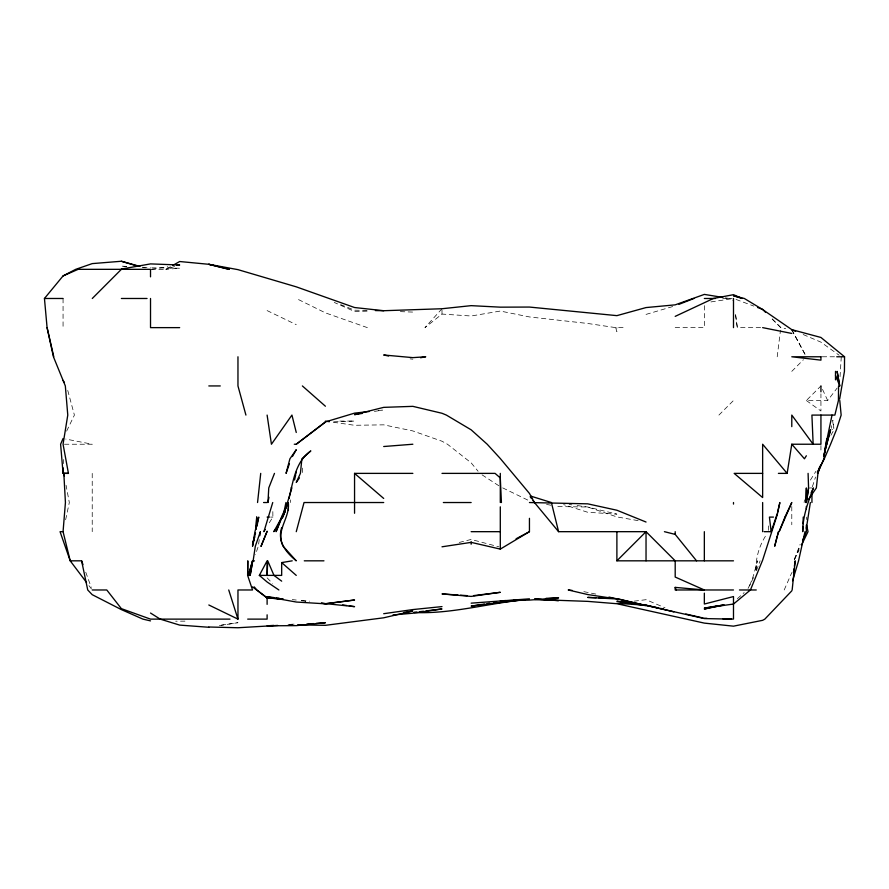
<?xml version="1.0" encoding="UTF-8"?>
<svg xmlns="http://www.w3.org/2000/svg" width="889" height="889" viewBox="0 0 889 889"><rect width="100%" height="100%" fill="white"/><g stroke="black" fill="none" stroke-linecap="round" stroke-linejoin="round"><path stroke-width="0.67" stroke-dasharray="4.45 3.33" d="M841.283 356.778L840.038 376.658M755.861 570.093C755.794 557.103 759.573 544.568 766.951 533.911M831.315 428.331L831.537 425.675M768.296 530.355L768.863 523.721M290.425 502.529L290.692 499.874M777.208 356.778L780.475 330.286M756.217 570.093L757.395 560.826L753.528 575.394L749.427 586.329M804.123 502.529L804.489 499.874M259.255 539.623L258.321 546.246L255.41 554.747M65.63 519.754L69.32 502.529L66.075 485.305M812.379 486.739L815.535 477.026M756.472 570.538L760.117 560.826M794.322 559.559L800.144 544.346M794.377 559.559L800.367 545.613M784.198 589.974L791.788 572.616M66.642 431.121L74.398 415.085L67.253 388.582M794.433 559.614L799.155 549.891M748.06 588.407L754.661 575.394M830.915 435.266L834.049 429.654L832.16 429.654M810.412 480.082L815.902 471.314M269.278 522.776L272.89 517.098L272.801 509.153M827.67 400.506L820.936 385.937L806.356 400.506L827.67 400.506L837.16 388.026M442 308.739L424.942 327.63L442 314.073L471.148 316.006L500.296 311.05L529.444 316.94L587.74 323.474L615.688 327.63L623.133 327.63M718.912 415.085L733.492 400.506M791.788 371.358L803.445 359.701M737.359 598.686L744.137 592.585M170.432 266.733L165.81 269.334L150.519 269.567M174.622 266.578L165.81 269.334L179.667 268.234L151.897 267.822M646.036 314.406L675.196 305.816M459.224 542.457L471.148 539.445L498.973 546.835M374.425 411.407L382.381 410.118L378.403 410.485M219.405 625.6L237.963 622.689L218.083 625.623M710.956 301.927L732.125 298.693M151.841 269.145L167.732 266.767M634.113 601.164L646.036 599.686L665.05 607.832M184.956 621.144L175.678 621.2M289.636 624.489L294.937 624.067L286.98 624.556M333.731 421.831L354.555 421.064L336.509 421.097M367.046 311.161L354.555 311.494L334.275 302.449M722.757 298.482L732.114 298.482M675.196 327.63L704.344 327.63L704.344 302.649M735.603 315.451L737.325 327.63L761.306 327.63M822.258 356.778L835.504 356.778M64.453 444.233L92.223 444.233L65.719 439.044M809.735 487.95L811.99 487.95M270.578 517.098L272.89 517.098M367.046 310.417L354.555 310.194L340.609 304.594M400.361 311.639L412.852 312.083M126.66 266.422L121.371 266.122L126.66 266.7M142.562 267.345L150.519 267.8M296.259 600.042L292.281 599.597M301.56 600.519L309.505 601.153M583.84 591.652L598.341 594.574M410.107 358.856L412.852 359.178M569.193 504.474L571.838 504.841M577.139 505.563L587.74 507.019L616.888 514.131L587.74 512.275L563.659 504.619M333.353 422.253L354.555 425.286L383.704 424.842L412.852 430.943L442 441.233L447.467 444.233L471.148 462.836L478.082 471.27M725.391 297.837L729.336 298.482L733.492 300.549M638.091 520.632L616.888 516.909L587.74 507.019L558.592 506.586L554.592 505.874M546.579 504.441L553.258 505.63M772.197 319.062L780.809 327.63L785.687 328.641M142.562 267.133L145.218 267.867M367.368 327.63L325.407 312.861L296.259 298.482M736.025 299.437L753.761 306.06M803.189 334.531L820.936 342.143L839.138 355.244M267.111 310.594L296.259 324.663M502.73 487.894L529.444 500.885M482.094 474.859L499.162 485.972M806.356 400.506L820.936 411.018L820.936 393.883M772.197 318.984L780.809 327.63M267.111 577.839L272.545 583.44M88.956 585.651L91.4 588.896M791.788 329.908L805.723 355.611L791.788 329.641M85.755 572.227L91.289 587.44M615.688 327.63L616.888 331.719L616.888 327.63M832.537 420.375L833.826 428.331L832.982 420.375M735.581 314.384L737.325 327.63M302.371 468.081L302.649 473.381M63.463 459.502L63.575 463.658M820.936 445.578L820.936 452.301M806.356 517.098L806.356 519.543M791.788 506.497L791.788 524.766M442 310.072L442 314.073M92.223 473.381L92.223 531.678M63.063 298.482L63.063 328.152M305.527 601.242L301.56 600.753L305.527 601.208"/><path stroke-width="1.33" d="M811.924 502.529L811.968 493.251M247.687 575.394L247.787 560.826L247.631 575.394L252.532 589.974L237.963 589.974L237.963 619.122L208.815 604.987M740.926 298.104L733.492 295.781L744.337 298.482L762.64 309.539L791.788 329.641L820.936 337.464L844.55 356.778L844.439 371.358L839.627 399.183M838.56 385.937L838.427 400.506L834.871 415.085L811.913 415.085L813.157 444.233L791.788 415.085L791.788 426.631M802.923 526.377L802.745 531.678C802.678 516.387 808.068 501.996 813.491 487.95L811.112 492.806M803.023 523.721L803.245 517.098M792.155 589.974L795.199 560.826L794.399 566.137M826.748 438.933L823.903 458.802L817.513 473.381L819.647 466.947M257.554 502.529L260.721 473.381M259.81 535.645L260.377 531.678L255.321 546.246L253.132 560.826M810.357 502.529L806.356 528.31M793.388 572.783L793.999 568.793M806.356 502.152L805.845 502.529L806.356 487.95L806.356 502.529L808.579 487.95L808.09 473.381M806.356 502.529L808.59 487.95M296.037 473.381L296.259 472.003M248.598 575.394L252.532 560.826L248.398 575.394L250.153 575.394L252.532 561.604L254.454 560.826M778.408 473.381L787.132 473.381L791.788 444.233L820.936 444.233L820.936 415.085M250.153 575.394L252.532 562.159M268.923 497.229L267.956 502.529L268.756 487.95L274.479 473.381M281.68 527.699C277.09 541.568 286.136 552.525 296.259 560.826L283.113 546.246C275.201 530.3 290.147 518.409 288.325 502.529L288.38 510.475M832.026 415.085L824.57 450.856M256.91 526.377L258.755 517.098L254.965 531.678L252.532 546.246L254.643 536.978M288.969 498.551C293.103 481.76 295.437 461.491 310.828 450.923L301.871 458.802L300.415 473.381L296.259 482.416L299.449 477.893M283.747 513.131L285.947 502.529M805.001 531.678L798.566 560.826L792.577 580.761M294.548 480.004L295.737 474.704M777.508 512.486L779.875 502.529L777.208 514.82L762.64 560.137L750.427 589.974L733.492 604.042L704.344 608.132L717.59 605.82M777.208 536.023L774.697 546.246L778.553 531.678L777.542 534.934M255.521 532.967L252.532 544.579L254.565 536.834M296.259 531.678L304.038 502.529L383.704 502.529M272.734 502.529L263.922 531.678L265.189 529.477M283.024 517.098L291.87 487.95L291.07 487.95M820.558 465.247L817.936 473.381L816.346 487.95L808.668 499.162M764.107 531.678L771.152 531.678L777.208 513.731M289.425 463.658L286.058 473.381L289.914 458.802L296.259 449.701L292.403 456.524M281.524 517.098L276.101 531.678L287.647 503.741L281.68 516.631M63.063 438.521L60.608 444.233L63.063 473.326L68.442 473.381L63.063 444.233L67.775 415.085L65.33 385.937L53.429 356.778L47.084 327.63L44.45 298.482L63.063 275.923L75.709 269.334L92.223 263.611L121.371 261.255L139.917 266.4M802.545 540.545L806.356 531.678L806.356 525.143M801.522 545.035L808.023 531.678L806.634 525.143M278.879 589.974L267.111 581.995L259.344 575.394L267.111 560.826L267.111 575.394L267.733 560.826L273.968 575.394L281.68 581.162M285.047 511.497L273.823 531.678L275.968 528.477M817.324 472.303L824.314 458.802L830.582 444.233L836.482 429.654L841.15 415.085L839.783 400.506M285.236 511.497L281.68 518.554L281.68 517.098M806.356 455.768L804.456 458.802L791.788 444.233M277.39 526.355L278.824 524.221M791.788 590.852L764.84 619.122L762.64 620.322L733.492 626.167L704.344 623.111L616.888 603.72L587.74 601.375L534.745 599.464M92.289 298.482L121.371 269.334M733.492 560.826L616.888 560.826L646.036 531.678L675.196 560.826L675.196 577.05L704.344 589.974L675.196 587.385L675.196 589.974L733.492 589.974M294.27 444.233L296.259 444.233L325.407 421.908L354.555 413.141L369.124 411.518M296.259 444.233L325.407 422.131L325.407 421.119L329.386 421.686M442 546.802L471.148 542.368L500.296 549.102L529.444 531.678L529.444 518.331M172.733 265.433L179.667 261.522L208.815 264.3L237.963 269.645L296.259 286.836L354.555 307.527L383.704 310.717L442 308.739L471.148 305.649L500.296 307.161L529.444 307.061L616.888 315.639L646.036 307.572L675.196 304.849L704.344 294.403L722.757 297.415M516.087 538.79L529.444 531.678M675.196 316.373L713.4 298.482L733.492 294.681L742.171 298.482M63.063 275.923L78.132 269.334L150.519 269.334L150.519 276.846M678.94 304.349L693.931 298.482M717.59 605.909L704.344 609.021L724.213 604.953M420.575 357.745L425.72 356.778L412.852 357.634L383.704 354.989L388.604 356.011M121.371 269.056L150.519 263.9L179.667 265L177.011 265.389M720.234 605.353L722.89 604.898M259.344 575.394L281.68 575.394L281.68 562.593L292.225 560.826M362.501 413.363L354.555 414.652L383.704 407.362L412.852 406.351L442 413.274L446.367 415.085L471.148 429.82L487.205 444.233L500.296 458.535L529.444 493.439L534.456 502.529L558.592 531.678L646.036 531.678L646.036 560.826M403.573 612.521L412.852 611.01L383.704 617.799L325.407 625.323L297.648 624.845M484.394 604.064L471.148 606.098L524.143 599.597M487.05 603.653L489.695 603.242M493.673 602.631L496.329 602.231M383.704 613.699L412.852 609.565L442 606.598M473.804 595.597L500.296 592.307L471.148 596.419L442 593.93L457.902 595.019M414.174 612.388L416.83 612.065M419.475 611.732L423.453 611.243M426.098 610.91L442 608.954L412.852 613.221L392.971 614.955M525.477 599.664C488.272 603.164 451.956 614.143 414.241 612.51M516.198 599.953L518.843 599.675L513.542 600.008M383.704 446.522L412.852 444.233M277.701 625.434L237.963 627.745L208.815 627.001M471.148 603.164L529.444 598.83M306.861 624.056L313.484 623.589M316.128 623.4L325.407 622.733L296.259 625.634L267.111 625.823L273.734 625.4M505.597 600.542L500.296 600.897L529.444 600.097L558.592 597.864L546.102 598.33M44.45 298.482L63.063 298.482M121.371 298.482L147.052 298.482M704.344 298.482L715.445 298.482M179.667 327.63L150.519 327.63L150.519 298.482M836.738 356.778L844.55 356.778M208.815 385.937L220.272 385.937M354.555 513.264L354.555 473.381L412.852 473.381M442 473.381L495.073 473.381L500.296 477.926L501.429 502.529M762.64 473.381L734.17 473.381L762.64 497.562L762.64 444.233L787.132 473.381M263.566 502.529L267.111 502.529M443.355 502.529L471.148 502.529M529.444 502.529L587.74 503.841L616.888 510.23L646.036 522.032M267.111 517.098L269.423 517.098M773.463 517.098L769.418 517.098L771.152 531.678M82.977 564.626L81.599 560.826L70.209 560.826L63.063 531.678L60.052 531.678L70.209 560.826L86.511 582.417M471.148 531.678L500.296 531.678M304.282 560.826L323.963 560.826M92.223 589.974L106.78 589.974L121.371 608.643L150.519 619.122L229.995 619.122M739.459 589.974L756.261 589.974M247.687 619.122L267.111 619.122L267.111 614.821M68.442 473.381L63.063 473.326L63.063 467.781M375.369 310.561L383.704 310.717M704.344 618.288L706.999 618.366M722.935 618.844L732.236 619.122L704.344 618.577L608.943 597.075M596.075 597.73L587.74 597.408L616.888 598.964L587.74 594.552L568.227 589.974L572.127 590.396M598.842 597.841L612.721 598.375M534.745 599.253L558.592 600.597L544.024 599.586M616.888 603.298L646.036 605.209L657.96 607.809M460.546 595.197L467.17 595.652M534.745 598.942L541.368 599.397M254.254 586.907L256.843 589.974L267.111 597.919L283.002 599.075L267.111 597.919L252.532 586.884M208.815 627.267L179.667 625.1L160.176 619.122L150.519 613.032M273.734 597.53L267.111 596.786L296.259 602.031L325.407 603.831L354.555 600.008L325.407 603.698L321.429 603.209M276.379 597.819L279.035 598.119M321.429 603.198L354.555 606.642L349.255 605.876M635.435 603.764L616.888 601.242L646.036 605.698L618.211 598.864M638.091 604.131L642.069 604.664M342.632 604.909L346.599 605.487M762.64 327.63L791.788 333.442M660.616 608.387L663.261 608.965M685.786 614.01L703.01 617.977M150.519 620.889L142.929 619.122L121.371 609.598L92.223 594.685L87.733 589.974L81.599 560.826M646.036 605.209L673.862 611.865M664.427 531.678L675.196 534.389L696.543 560.826M121.371 261.255L138.051 266.255M530.733 496.106L551.391 502.529L558.592 531.678M757.561 307.483L762.64 309.372L765.507 312.261M795.588 331.275L791.788 329.908M354.555 473.381L383.704 498.451M281.68 562.593L296.259 575.394M302.371 385.937L325.407 406.229M530.166 496.684L531.589 498.629M533.022 500.574L534.456 502.529M63.063 380.414L64.453 382.626M835.504 375.425L839.761 385.937L837.116 371.358L839.672 385.937M675.196 587.385L676.196 589.974M228.74 589.974L237.963 619.122M245.92 415.085L237.963 385.937L237.963 356.778M296.259 432.476L291.936 415.085L271.434 444.233L267.111 415.085M47.084 327.63L53.785 356.778M64.33 476.026L63.83 473.381L65.43 502.529L63.063 531.678M806.334 506.397L806.356 508.986M835.504 371.358L835.504 379.847M820.936 385.937L820.936 391.805M762.64 502.529L762.64 531.678M733.492 298.482L733.492 327.63M733.492 502.529L733.492 504.096M733.492 619.122L733.492 596.563L704.344 604.031L704.344 593.141M704.344 531.678L704.344 560.826M675.196 531.678L675.196 534.389M616.888 531.678L616.888 560.826M500.296 473.381L500.296 502.529M500.296 506.841L500.296 549.102M471.148 541.834L471.148 544.224M267.111 597.919L267.111 604.353M256.699 517.098L256.054 529.022L256.699 517.098M826.648 444.233L823.625 456.157L830.593 429.654L826.648 444.233M267.111 531.344L261.055 546.246L267.111 531.344M784.931 517.098L779.131 531.678L791.788 502.529L784.931 517.098M820.936 356.778L791.788 356.778L820.936 360.145L820.936 356.778M229.195 269.334L208.815 264.3L229.195 269.334"/></g></svg>
